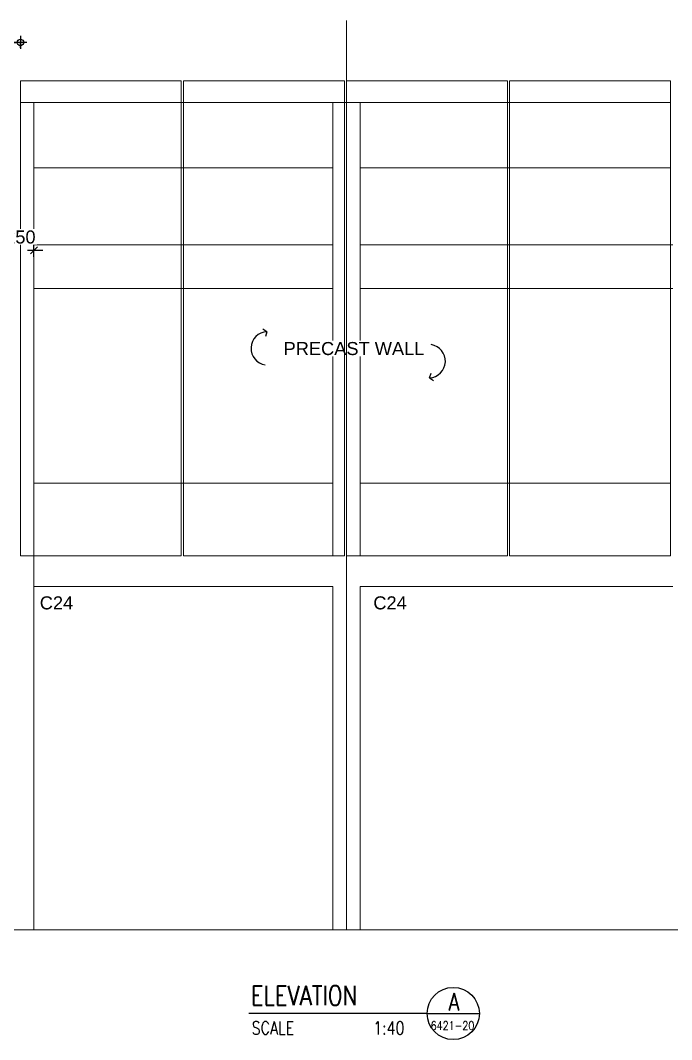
# Model space of a CAD drawing. Header units: millimetres. Extents: x 663313 to 1226001, y 1431724 to 1620898.
# Drawn here: x 663668.18 to 663674.17, y 1524730.76 to 1524740.13 of the extents above; entities that cross this region are included whole.
import ezdxf
from ezdxf.enums import TextEntityAlignment as Align

# ---------------------------------------------------------------- set-up
doc = ezdxf.new("R2010")
doc.units = ezdxf.units.MM
for name, pattern in [('Grid Line', [22.225, 12.7, -3.175, 3.175, -3.175]), ('HIDDEN', [0.375, 0.25, -0.125]), ('XKITLINE00', [0])]:
    doc.linetypes.add(name, pattern=pattern)
doc.layers.get('Defpoints').update_dxf_attribs({"color": 140})
doc.layers.add('000 - 0_HIDE_OBJ_FRAMING_DEF_SUB', color=1, linetype='Continuous', plot=False)
for name, color, linetype in [('000 - D I M', 1, 'Continuous'), ('DIM', 1, 'Continuous'), ('REVISE', 3, 'Continuous')]:
    doc.layers.add(name, color=color, linetype=linetype)
for name, color, linetype, lineweight in [('A-FLOR-E', 2, 'Continuous', 9), ('Part', 2, 'Continuous', 0), ('S-GRID', 1, 'Continuous', 9)]:
    doc.layers.add(name, color=color, linetype=linetype, lineweight=lineweight)
doc.styles.add('Arial', font='arial.ttf')
doc.styles.add('RomanS', font='romans.shx', dxfattribs={"width": 0.8})
doc.dimstyles.new('Dim - 40 - Cen', dxfattribs={"dimscale": 0.04, "dimtxt": 3, "dimasz": 1, "dimexe": 0, "dimexo": 2.5, "dimgap": 1.5, "dimtad": 1, "dimdec": 0, "dimlfac": 1000, "dimzin": 1, "dimdsep": 46, "dimtxsty": 'Arial', "dimblk": 'CEN1', "dimcen": 0.09, "dimclrd": 1, "dimclre": 49, "dimclrt": 3, "dimadec": 0, "dimazin": 0, "dimtfac": 1, "dimtdec": 0, "dimtix": 1, "dimtofl": 0, "dimtmove": 2, "dimatfit": 3, "dimfxl": 1, "dimtfill": 1, "dimtfillclr": 256, "dimtolj": 1, "dimtzin": 0, "dimarcsym": 0})
doc.dimstyles.new('Dim - 40 - End', dxfattribs={"dimscale": 0.04, "dimtxt": 3, "dimasz": 1, "dimexe": 0, "dimexo": 2.5, "dimgap": 1.5, "dimtad": 1, "dimdec": 0, "dimlfac": 1000, "dimzin": 1, "dimdsep": 46, "dimtxsty": 'Arial', "dimblk": 'END', "dimcen": 0.09, "dimclrd": 1, "dimclre": 49, "dimclrt": 3, "dimadec": 0, "dimazin": 0, "dimtfac": 1, "dimtdec": 0, "dimtix": 1, "dimtofl": 0, "dimtmove": 2, "dimatfit": 3, "dimfxl": 1, "dimtfill": 1, "dimtfillclr": 256, "dimtolj": 1, "dimtzin": 0, "dimarcsym": 0})

# ---------------------------------------------------------------- blocks, each defined once
blk = doc.blocks.new('*A2519973')
at = {"layer": '000 - 0_HIDE_OBJ_FRAMING_DEF_SUB', "linetype": 'XKITLINE00', "lineweight": 0}
blk.add_line((397.067264, -8.917964), (205.900536, -8.917964), dxfattribs=at)
blk = doc.blocks.new('3')
at = {"layer": '000 - 0_HIDE_OBJ_FRAMING_DEF_SUB', "linetype": 'XKITLINE00', "lineweight": 0}
for p, q in [((663618.5508, 1524738.0681), (663618.5308, 1524738.0681)), ((663618.5508, 1524737.6681), (663618.5308, 1524737.6681))]:
    blk.add_line(p, q, dxfattribs=at)
for points in [[(663614.0308, 1524739.5781), (663614.0308, 1524735.2081), (663612.5508, 1524735.2081), (663612.5508, 1524739.5781)], [(663614.0508, 1524739.5781), (663614.0508, 1524735.2081), (663615.5308, 1524735.2081), (663615.5308, 1524739.5781)], [(663615.5508, 1524739.5781), (663615.5508, 1524735.2081), (663617.0308, 1524735.2081), (663617.0308, 1524739.5781)], [(663617.0508, 1524739.5781), (663617.0508, 1524735.2081), (663618.5308, 1524735.2081), (663618.5308, 1524739.5781)]]:
    blk.add_lwpolyline(points, close=True, dxfattribs=at)
at = {"layer": '000 - 0_HIDE_OBJ_FRAMING_DEF_SUB', "lineweight": 0, "xscale": 0.15, "yscale": 0.15, "zscale": 0.15}
blk.add_blockref('*A2519973', (663572.3657, 1524733.1057), dxfattribs=at)
blk = doc.blocks.new('CEN1')
at = {"color": 1}
for p, q in [((1.5, 0), (-1.5, 0)), ((0, 1.5), (0, -1.5))]:
    blk.add_line(p, q, dxfattribs=at)
at = {"color": 3}
blk.add_circle((0, 0), 0.75, dxfattribs=at)
blk = doc.blocks.new('*D4018')
at = {"layer": '000 - D I M', "color": 49, "lineweight": -2, "transparency": 16777216}
for p, q in [((663665.1816, 1524739.9097), (663665.1816, 1524739.9317)), ((663668.1816, 1524739.8821), (663668.1816, 1524739.9317))]:
    blk.add_line(p, q, dxfattribs=at)
at = {"layer": '000 - D I M', "color": 1, "lineweight": -2, "transparency": 16777216}
blk.add_line((663665.2216, 1524739.9317), (663668.1416, 1524739.9317), dxfattribs=at)
at = {"layer": 'Defpoints', "color": 0, "transparency": 16777216}
for p in [(663668.1816, 1524739.9317), (663665.1816, 1524739.8097), (663668.1816, 1524739.7821)]:
    blk.add_point(p, dxfattribs=at)
at = {"layer": '000 - D I M', "color": 1, "lineweight": -2, "transparency": 16777216, "xscale": 0.04, "yscale": 0.04, "zscale": 0.04, "rotation": 180}
blk.add_blockref('CEN1', (663665.1816, 1524739.9317), dxfattribs=at)
at = {"layer": '000 - D I M', "color": 1, "lineweight": -2, "transparency": 16777216, "xscale": 0.04, "yscale": 0.04, "zscale": 0.04}
blk.add_blockref('CEN1', (663668.1816, 1524739.9317), dxfattribs=at)
at = {"layer": '000 - D I M', "color": 3, "transparency": 16777216, "insert": (663666.6816, 1524740.053), "char_height": 0.12, "attachment_point": 5, "style": 'Arial', "bg_fill": 3, "box_fill_scale": 1.1, "bg_fill_color": 256, "bg_fill_true_color": 13158600, "bg_fill_transparency": 0}
blk.add_mtext('\\A1;3000', dxfattribs=at)
blk = doc.blocks.new('END')
at = {"color": 1}
for p, q in [((1.5, 0), (-1.5, 0)), ((0, 1.5), (0, -1.5))]:
    blk.add_line(p, q, dxfattribs=at)
at = {"color": 3}
blk.add_line((-0.8, -0.8), (0.8, 0.8), dxfattribs=at)
blk = doc.blocks.new('*D3976')
at = {"layer": '000 - D I M', "color": 1, "lineweight": -2, "transparency": 16777216}
for p, q in [((663668.0164, 1524738.0194), (663667.9764, 1524738.0194)), ((663668.3466, 1524738.0194), (663668.3866, 1524738.0194))]:
    blk.add_line(p, q, dxfattribs=at)
at = {"layer": '000 - D I M', "color": 49, "lineweight": -2, "transparency": 16777216}
for p, q in [((663668.0564, 1524737.9631), (663668.0564, 1524738.0194)), ((663668.3066, 1524737.9631), (663668.3066, 1524738.0194))]:
    blk.add_line(p, q, dxfattribs=at)
at = {"layer": 'Defpoints', "color": 0, "transparency": 16777216}
for p in [(663668.3066, 1524738.0194), (663668.0564, 1524737.8631), (663668.3066, 1524737.8631)]:
    blk.add_point(p, dxfattribs=at)
at = {"layer": '000 - D I M', "color": 1, "lineweight": -2, "transparency": 16777216, "xscale": 0.04, "yscale": 0.04, "zscale": 0.04}
blk.add_blockref('END', (663668.0564, 1524738.0194), dxfattribs=at)
at = {"layer": '000 - D I M', "color": 1, "lineweight": -2, "transparency": 16777216, "xscale": 0.04, "yscale": 0.04, "zscale": 0.04, "rotation": 180}
blk.add_blockref('END', (663668.3066, 1524738.0194), dxfattribs=at)
at = {"layer": '000 - D I M', "color": 3, "transparency": 16777216, "insert": (663668.1815, 1524738.1407), "char_height": 0.12, "attachment_point": 5, "style": 'Arial', "bg_fill": 3, "box_fill_scale": 1.1, "bg_fill_color": 256, "bg_fill_true_color": 13158600, "bg_fill_transparency": 0}
blk.add_mtext('\\A1;250', dxfattribs=at)
blk = doc.blocks.new('123')
at = {"layer": '000 - 0_HIDE_OBJ_FRAMING_DEF_SUB'}
for q in [(-724.5, 0), (882, 0)]:
    blk.add_line((518.4, 0), q, dxfattribs=at)
blk.add_circle((700.2, 0), 181.8, dxfattribs=at)
at = {"layer": '000 - 0_HIDE_OBJ_FRAMING_DEF_SUB', "color": 5, "style": 'RomanS', "width": 0.8}
blk.add_attdef('DETAIL', text='', height=136.4, dxfattribs=at).set_placement((-711.5, 125.5), align=Align.MIDDLE_LEFT)
blk.add_attdef('TEXT', text='', height=121.2, dxfattribs=at).set_placement((706.1, 80.6), align=Align.MIDDLE_CENTER)
at = {"layer": '000 - 0_HIDE_OBJ_FRAMING_DEF_SUB', "color": 3, "style": 'RomanS', "width": 0.8}
for tag, p in [('SCALE', (-704.4, -100.8)), ('1:10', (142.2, -100.8))]:
    blk.add_attdef(tag, text='', height=90.9, dxfattribs=at).set_placement(p, align=Align.MIDDLE_LEFT)
for p in [(695.1, -84.5), (695.1, -197.4)]:
    blk.add_attdef('TEXT', text='', height=60.6, dxfattribs=at).set_placement(p, align=Align.MIDDLE_CENTER)

msp = doc.modelspace()

# ---------------------------------------------------------------- linework, layer by layer
at = {"layer": 'A-FLOR-E', "color": 1, "linetype": 'HIDDEN', "ltscale": 20}
for p, q in [((663671.0566, 1524739.3781), (663668.3066, 1524739.3781)), ((663674.1616, 1524739.3781), (663671.3066, 1524739.3781)), ((663671.0566, 1524738.7781), (663668.3066, 1524738.7781)), ((663674.1616, 1524738.7781), (663671.3066, 1524738.7781)), ((663668.3066, 1524738.0681), (663671.0566, 1524738.0681)), ((663671.3066, 1524738.0681), (663674.1616, 1524738.0681)), ((663671.0566, 1524737.6681), (663668.3066, 1524737.6681)), ((663674.1616, 1524737.6681), (663671.3066, 1524737.6681)), ((663668.3066, 1524735.8781), (663671.0566, 1524735.8781)), ((663674.1616, 1524735.8781), (663671.3066, 1524735.8781))]:
    msp.add_line(p, q, dxfattribs=at)
for points in [[(663668.3066, 1524735.2081), (663668.3066, 1524739.3781), (663668.1816, 1524739.3781)], [(663671.3066, 1524735.2081), (663671.3066, 1524739.3781), (663671.0566, 1524739.3781), (663671.0566, 1524735.2081)]]:
    msp.add_lwpolyline(points, dxfattribs=at)
at = {"layer": 'DIM', "color": 1, "linetype": 'ByBlock'}
for p, q in [((663670.4487, 1524737.2703), (663670.4114, 1524737.2936)), ((663670.4487, 1524737.2703), (663670.4352, 1524737.2262)), ((663671.9451, 1524736.8463), (663671.9587, 1524736.8903)), ((663671.9451, 1524736.8463), (663671.9825, 1524736.8229))]:
    msp.add_line(p, q, dxfattribs=at)
msp.add_arc((663670.4566, 1524737.117), 0.1535, 92.9237, 261.43297, dxfattribs=at)
at = {"layer": 'Part', "linetype": 'XKITLINE00', "lineweight": 0}
for p, q in [((663668.3066, 1524734.9281), (663671.0566, 1524734.9281)), ((663674.1816, 1524734.9281), (663671.3066, 1524734.9281))]:
    msp.add_line(p, q, dxfattribs=at)
at = {"layer": 'S-GRID', "color": 251, "linetype": 'Grid Line'}
msp.add_line((663671.1816, 1524740.1336), (663671.1816, 1524731.7681), dxfattribs=at)
at = {"layer": 'S-GRID', "color": 4}
for points in [[(663668.3066, 1524731.7681), (663668.3066, 1524735.2081)], [(663671.0566, 1524734.9281), (663671.0566, 1524731.7681)], [(663671.3066, 1524731.7681), (663671.3066, 1524734.9281)]]:
    msp.add_lwpolyline(points, dxfattribs=at)

# ---------------------------------------------------------------- block references
ref = msp.add_blockref('123', (663671.2388, 1524730.9995), dxfattribs=dict(xscale=0.00132, yscale=0.00132, zscale=0.00132))
ref.add_attrib('1:10', '1:40', dxfattribs={"layer": '000 - 0_HIDE_OBJ_FRAMING_DEF_SUB', "color": 3, "height": 0.12, "style": 'RomanS', "width": 0.8}).set_placement((663671.4265, 1524730.8664), align=Align.MIDDLE_LEFT)
ref.add_attrib('TEXT', 'A', dxfattribs={"layer": '000 - 0_HIDE_OBJ_FRAMING_DEF_SUB', "color": 5, "height": 0.16, "style": 'RomanS', "width": 0.8}).set_placement((663672.1708, 1524731.1059), align=Align.MIDDLE_CENTER)
ref.add_attrib('TEXT', '6421-20', dxfattribs={"layer": '000 - 0_HIDE_OBJ_FRAMING_DEF_SUB', "color": 3, "height": 0.08, "style": 'RomanS', "width": 0.8}).set_placement((663672.1564, 1524730.888), align=Align.MIDDLE_CENTER)
ref.add_attrib('DETAIL', 'ELEVATION', dxfattribs={"layer": '000 - 0_HIDE_OBJ_FRAMING_DEF_SUB', "color": 5, "height": 0.18, "style": 'RomanS', "width": 0.8}).set_placement((663670.2997, 1524731.1651), align=Align.MIDDLE_LEFT)
ref.add_attrib('SCALE', 'SCALE', dxfattribs={"layer": '000 - 0_HIDE_OBJ_FRAMING_DEF_SUB', "color": 3, "height": 0.12, "style": 'RomanS', "width": 0.8}).set_placement((663670.309, 1524730.8664), align=Align.MIDDLE_LEFT)

# ---------------------------------------------------------------- texts
at = {"layer": 'REVISE', "color": 3, "style": 'Arial'}
for p in [(663668.36, 1524734.7164), (663671.428, 1524734.7164)]:
    msp.add_text('C24', height=0.12, dxfattribs=at).set_placement(p)

# ---------------------------------------------------------------- next in the draw order: texts
at = {"layer": 'REVISE', "color": 3, "insert": (663671.2501, 1524737.1147), "char_height": 0.12, "attachment_point": 5, "style": 'Arial', "bg_fill": 3, "box_fill_scale": 1.1, "bg_fill_color": 256, "bg_fill_true_color": 13158600, "bg_fill_transparency": 0}
msp.add_mtext('\\A1;PRECAST WALL', dxfattribs=at)

# ---------------------------------------------------------------- next in the draw order: linework, layer by layer
at = {"layer": 'DIM', "color": 1, "linetype": 'ByBlock'}
msp.add_arc((663671.9373, 1524736.9995), 0.1535, 272.9237, 81.43297, dxfattribs=at)

# ---------------------------------------------------------------- next in the draw order: block references
at = {"layer": 'DIM', "color": 2}
msp.add_blockref('3', (55.6308, 0), dxfattribs=at)

# ---------------------------------------------------------------- next in the draw order: dimensions: what is measured, and where the dimension line sits
at = {"layer": '000 - D I M'}
for base, p1, p2, dimstyle, picture, middle in [((663668.1816, 1524739.9317), (663665.1816, 1524739.8097), (663668.1816, 1524739.7821), 'Dim - 40 - Cen', '*D4018', (663666.6816, 1524740.053)), ((663668.3066, 1524738.0194), (663668.0564, 1524737.8631), (663668.3066, 1524737.8631), 'Dim - 40 - End', '*D3976', (663668.1815, 1524738.1407))]:
    dim = msp.add_linear_dim(base=base, p1=p1, p2=p2, dimstyle=dimstyle, dxfattribs=at)
    dim.commit()
    dim.dimension.update_dxf_attribs({"geometry": picture, "text_midpoint": middle})

doc.saveas('drawing.dxf')
